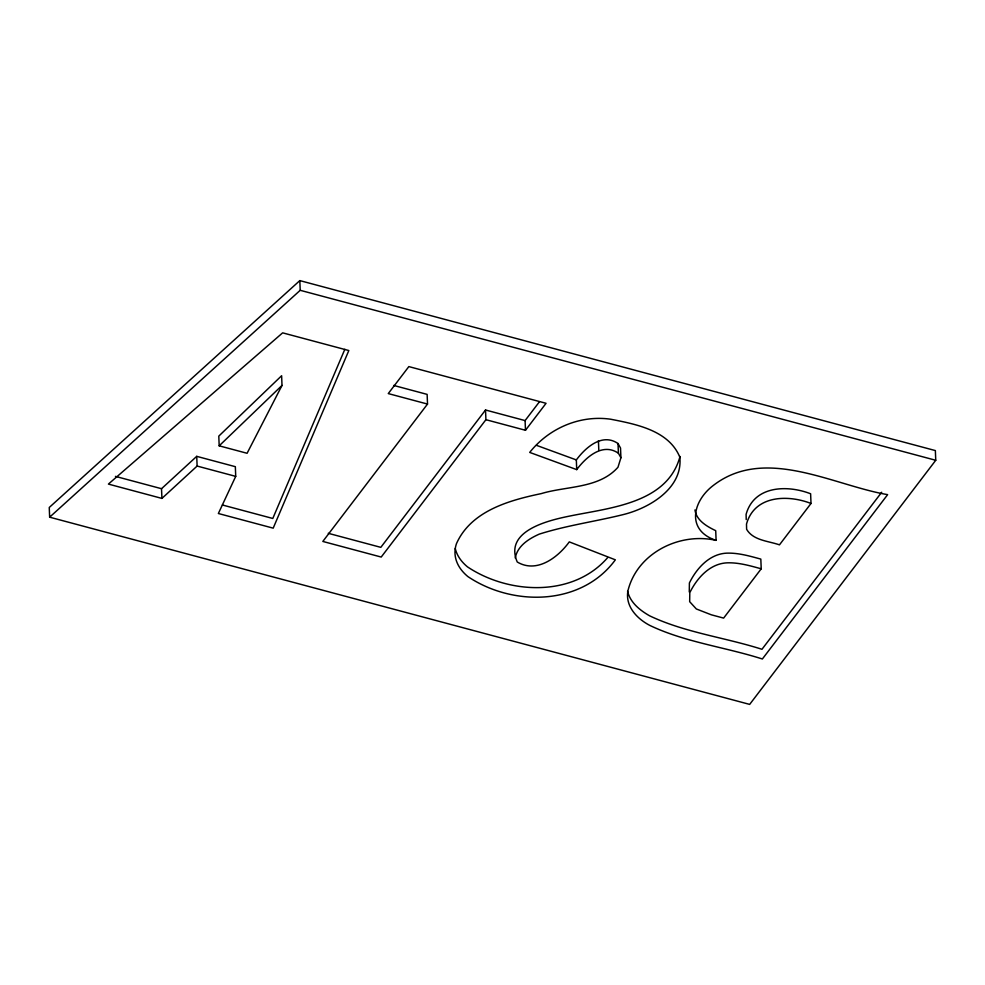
<?xml version="1.0" encoding="UTF-8"?>
<svg xmlns="http://www.w3.org/2000/svg" width="985" height="985" viewBox="0 0 985 985"><rect width="100%" height="100%" fill="white"/><g stroke="black" fill="none" stroke-linecap="round" stroke-linejoin="round"><path stroke-width="1.48" d="M689.278 591.985L689.401 582.985C696.53 568.443 709.434 553.915 726.696 553.151C738.381 552.745 749.671 556.069 760.826 559.098L761.22 568.801L723.63 618.1L711.305 614.8L696.333 608.964L689.672 601.687L689.795 592.687C696.924 578.146 709.828 563.605 727.09 562.841C738.762 562.435 750.053 565.759 761.22 568.801M680.019 456.449C667.534 503.163 610.269 507.792 570.808 515.844C549.753 520.055 503.594 530.349 517.248 561.992C536.763 573.713 558.002 557.448 569.281 541.885L615.354 559.825C581.335 606.181 512.483 606.625 467.875 576.57A68.396 41.924 -2.3 0 1 456.486 543.597C471.125 510.895 509.097 500.343 541.258 493.608C566.646 485.913 599.065 488.671 617.989 467.222L620.919 457.754L620.525 448.052L618.014 443.533C602.229 432.6 585.558 447.522 576.336 459.921L576.717 469.623L529.708 452.41C548.854 428.253 579.931 414.808 610.651 419.216C635.99 424.203 668.84 430.359 679.822 457.151C683.097 488.092 649.694 507.989 623.542 514.515C595.543 521.496 566.855 525.374 539.288 534.116C528.785 538.795 517.531 545.813 515.241 557.966M344.836 349.306L272.796 518.467L222.425 504.997M235.723 476.371L218.362 513.505L273.19 528.157L348.825 350.537L282.646 332.844L108.399 484.091L161.922 498.41L197.123 466.053L196.729 456.35L235.341 466.681L235.723 476.371L197.123 466.053M282.005 385.43L247.087 453.285L219.187 445.823L218.793 436.121L281.624 375.741L282.005 385.43L219.187 445.823M393.692 385.43L427.133 394.382L427.515 404.072L322.821 541.442L381.207 557.054L485.913 419.696L485.519 409.994L525.091 420.583L539.411 401.806M485.519 409.994L380.813 547.352L328.264 533.304M485.913 419.696L525.485 430.273L546.059 403.296L408.837 366.592L388.262 393.581L427.515 404.072M811.012 503.458L779.467 544.853C768.3 540.925 753.193 540.543 746.618 529.29L746.495 524.069C754.522 495.11 787.84 494.458 811.012 503.458L810.618 493.768C787.458 484.768 754.128 485.42 746.101 514.367L746.224 519.587M881.686 492.254L761.971 649.287C724.825 637.406 685.08 632.678 649.632 615.822C639.893 610.281 630.412 602.734 627.568 591.357M935.75 460.278L749.671 704.398L49.644 517.174L49.25 507.484L299.822 280.602L935.356 450.576L935.75 460.278L300.216 290.304L49.644 517.174M576.717 469.623C585.94 457.212 602.623 442.29 618.408 453.235L620.919 457.754M607.745 557.522C573.073 597.612 508.74 594.435 467.481 566.867A68.396 41.924 -2.3 0 1 455.255 548.46M161.922 498.41L161.528 488.708L196.729 456.35M716.107 540.371C679.428 532.023 636.938 553.225 627.888 591.025C625.192 606.526 637.27 618.962 650.026 625.524C685.474 642.368 725.219 647.108 762.365 658.99L887.633 494.642C833.396 485.445 765.53 445.786 713.891 485.002C692.381 500.873 685.843 530.496 716.107 540.371L715.713 530.669C706.959 526.507 696.395 520.437 694.954 509.935M115.442 476.383L161.528 488.708M536.431 445.318L576.336 459.921M618.014 443.533L618.408 453.235M598.424 440.677L598.818 450.379M525.091 420.583L525.485 430.273M299.822 280.602L300.216 290.304"/></g></svg>
